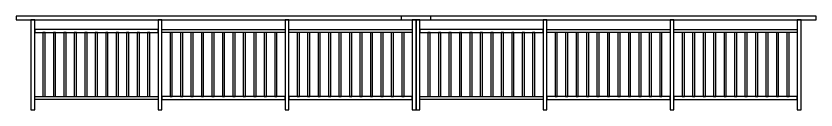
# Model space of a CAD drawing. Header units: millimetres. Extents: x -2430464 to 225692, y -180 to 1805330.
# Drawn here: x -1893061 to -1882361, y 1803382 to 1804632 of the extents above; entities that cross this region are included whole.
import ezdxf

# ---------------------------------------------------------------- set-up
doc = ezdxf.new("R2010")
doc.units = ezdxf.units.MM
doc.header["$LTSCALE"] = 1000
doc.layers.add('W-PLASTIC_RAILINGS塑木栏杆', color=6, linetype='CONTINUOUS')

# ---------------------------------------------------------------- blocks, each defined once
blk = doc.blocks.new('*U1948')
at = {"layer": 'W-PLASTIC_RAILINGS塑木栏杆'}
blk.add_lwpolyline([(-15, -420), (15, -420), (15, 430), (-15, 430)], close=True, dxfattribs=at)
blk = doc.blocks.new('*U1943')
at = {"layer": 'W-PLASTIC_RAILINGS塑木栏杆', "color": 0, "linetype": 'ByBlock', "lineweight": -2, "transparency": 16777216}
for p in [(0, 0), (140, 0), (280, 0), (420, 0), (560, 0), (700, 0), (840, 0), (980, 0), (1120, 0), (1260, 0), (1400, 0)]:
    blk.add_blockref('*U1948', p, dxfattribs=at)
blk = doc.blocks.new('*U1944')
at = {"layer": 'W-PLASTIC_RAILINGS塑木栏杆'}
blk.add_lwpolyline([(-15, -420), (15, -420), (15, 430), (-15, 430)], close=True, dxfattribs=at)
blk = doc.blocks.new('*U1945')
at = {"layer": 'W-PLASTIC_RAILINGS塑木栏杆', "color": 0, "linetype": 'ByBlock', "lineweight": -2, "transparency": 16777216}
for p in [(0, 0), (140, 0), (280, 0), (420, 0), (560, 0), (700, 0), (840, 0), (980, 0), (1120, 0), (1260, 0), (1400, 0)]:
    blk.add_blockref('*U1944', p, dxfattribs=at)
blk = doc.blocks.new('*U1946')
at = {"layer": 'W-PLASTIC_RAILINGS塑木栏杆'}
blk.add_lwpolyline([(-15, -420), (15, -420), (15, 430), (-15, 430)], close=True, dxfattribs=at)
blk = doc.blocks.new('*U1947')
at = {"layer": 'W-PLASTIC_RAILINGS塑木栏杆', "color": 0, "linetype": 'ByBlock', "lineweight": -2, "transparency": 16777216}
for p in [(0, 0), (140, 0), (280, 0), (420, 0), (560, 0), (700, 0), (840, 0), (980, 0), (1120, 0), (1260, 0), (1400, 0)]:
    blk.add_blockref('*U1946', p, dxfattribs=at)
blk = doc.blocks.new('*U1942')
at = {"layer": 'W-PLASTIC_RAILINGS塑木栏杆'}
blk.add_lwpolyline([(-15, -420), (15, -420), (15, 430), (-15, 430)], close=True, dxfattribs=at)
blk = doc.blocks.new('*U1949')
at = {"layer": 'W-PLASTIC_RAILINGS塑木栏杆', "color": 0, "linetype": 'ByBlock', "lineweight": -2, "transparency": 16777216}
for p in [(0, 0), (140, 0), (280, 0), (420, 0), (560, 0), (700, 0), (840, 0), (980, 0), (1120, 0), (1260, 0), (1400, 0)]:
    blk.add_blockref('*U1942', p, dxfattribs=at)
blk = doc.blocks.new('*U1938')
at = {"layer": 'W-PLASTIC_RAILINGS塑木栏杆'}
blk.add_lwpolyline([(-15, -420), (15, -420), (15, 430), (-15, 430)], close=True, dxfattribs=at)
blk = doc.blocks.new('*U1939')
at = {"layer": 'W-PLASTIC_RAILINGS塑木栏杆', "color": 0, "linetype": 'ByBlock', "lineweight": -2, "transparency": 16777216}
for p in [(0, 0), (140, 0), (280, 0), (420, 0), (560, 0), (700, 0), (840, 0), (980, 0), (1120, 0), (1260, 0), (1400, 0)]:
    blk.add_blockref('*U1938', p, dxfattribs=at)
blk = doc.blocks.new('*U1940')
at = {"layer": 'W-PLASTIC_RAILINGS塑木栏杆'}
blk.add_lwpolyline([(-15, -420), (15, -420), (15, 430), (-15, 430)], close=True, dxfattribs=at)
blk = doc.blocks.new('*U1941')
at = {"layer": 'W-PLASTIC_RAILINGS塑木栏杆', "color": 0, "linetype": 'ByBlock', "lineweight": -2, "transparency": 16777216}
for p in [(0, 0), (140, 0), (280, 0), (420, 0), (560, 0), (700, 0), (840, 0), (980, 0), (1120, 0), (1260, 0), (1400, 0)]:
    blk.add_blockref('*U1940', p, dxfattribs=at)

msp = doc.modelspace()

# ---------------------------------------------------------------- linework, layer by layer
at = {"layer": 'W-PLASTIC_RAILINGS塑木栏杆'}
for points in [[(-1893060.67, 1804581.92), (-1887510.67, 1804581.92), (-1887510.67, 1804631.92), (-1893060.67, 1804631.92)], [(-1892860.67, 1803381.92), (-1892810.67, 1803381.92), (-1892810.67, 1804581.92), (-1892860.67, 1804581.92)], [(-1891160.67, 1803381.92), (-1891110.67, 1803381.92), (-1891110.67, 1804581.92), (-1891160.67, 1804581.92)], [(-1889460.67, 1803381.92), (-1889410.67, 1803381.92), (-1889410.67, 1804581.92), (-1889460.67, 1804581.92)], [(-1887910.67, 1804581.92), (-1882360.67, 1804581.92), (-1882360.67, 1804631.92), (-1887910.67, 1804631.92)], [(-1887760.67, 1803381.92), (-1887710.67, 1803381.92), (-1887710.67, 1804581.92), (-1887760.67, 1804581.92)], [(-1887710.67, 1803381.92), (-1887660.67, 1803381.92), (-1887660.67, 1804581.92), (-1887710.67, 1804581.92)], [(-1886010.67, 1803381.92), (-1885960.67, 1803381.92), (-1885960.67, 1804581.92), (-1886010.67, 1804581.92)], [(-1884310.67, 1803381.92), (-1884260.67, 1803381.92), (-1884260.67, 1804581.92), (-1884310.67, 1804581.92)], [(-1882610.67, 1803381.92), (-1882560.67, 1803381.92), (-1882560.67, 1804581.92), (-1882610.67, 1804581.92)], [(-1892810.67, 1804411.92), (-1891160.67, 1804411.92), (-1891160.67, 1804451.92), (-1892810.67, 1804451.92)], [(-1889460.67, 1804411.92), (-1891110.67, 1804411.92), (-1891110.67, 1804451.92), (-1889460.67, 1804451.92)], [(-1887760.67, 1804411.92), (-1889410.67, 1804411.92), (-1889410.67, 1804451.92), (-1887760.67, 1804451.92)], [(-1887660.67, 1804411.92), (-1886010.67, 1804411.92), (-1886010.67, 1804451.92), (-1887660.67, 1804451.92)], [(-1884310.67, 1804411.92), (-1885960.67, 1804411.92), (-1885960.67, 1804451.92), (-1884310.67, 1804451.92)], [(-1882610.67, 1804411.92), (-1884260.67, 1804411.92), (-1884260.67, 1804451.92), (-1882610.67, 1804451.92)], [(-1892810.67, 1803561.92), (-1891160.67, 1803561.92), (-1891160.67, 1803521.92), (-1892810.67, 1803521.92)], [(-1889460.67, 1803561.92), (-1891110.67, 1803561.92), (-1891110.67, 1803521.92), (-1889460.67, 1803521.92)], [(-1887760.67, 1803561.92), (-1889410.67, 1803561.92), (-1889410.67, 1803521.92), (-1887760.67, 1803521.92)], [(-1887660.67, 1803561.92), (-1886010.67, 1803561.92), (-1886010.67, 1803521.92), (-1887660.67, 1803521.92)], [(-1884310.67, 1803561.92), (-1885960.67, 1803561.92), (-1885960.67, 1803521.92), (-1884310.67, 1803521.92)], [(-1882610.67, 1803561.92), (-1884260.67, 1803561.92), (-1884260.67, 1803521.92), (-1882610.67, 1803521.92)]]:
    msp.add_lwpolyline(points, close=True, dxfattribs=at)

# ---------------------------------------------------------------- block references
for name, p in [('*U1943', (-1892685.67, 1803981.92)), ('*U1945', (-1890985.67, 1803981.92)), ('*U1947', (-1889285.67, 1803981.92)), ('*U1949', (-1887535.67, 1803981.92)), ('*U1939', (-1885835.67, 1803981.92)), ('*U1941', (-1884135.67, 1803981.92))]:
    msp.add_blockref(name, p, dxfattribs=at)

doc.saveas('drawing.dxf')
